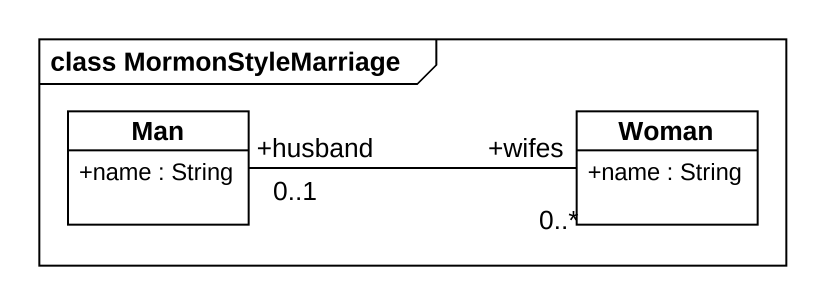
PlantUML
@startuml
mainframe class MormonStyleMarriage
hide circle
hide empty members
skinparam classAttributeIconSize 0
class Man {
  +name : String
}
class Woman {
  +name : String
}
Man "+husband\n0..1" -right- "+wifes\n0..*" Woman
@enduml
